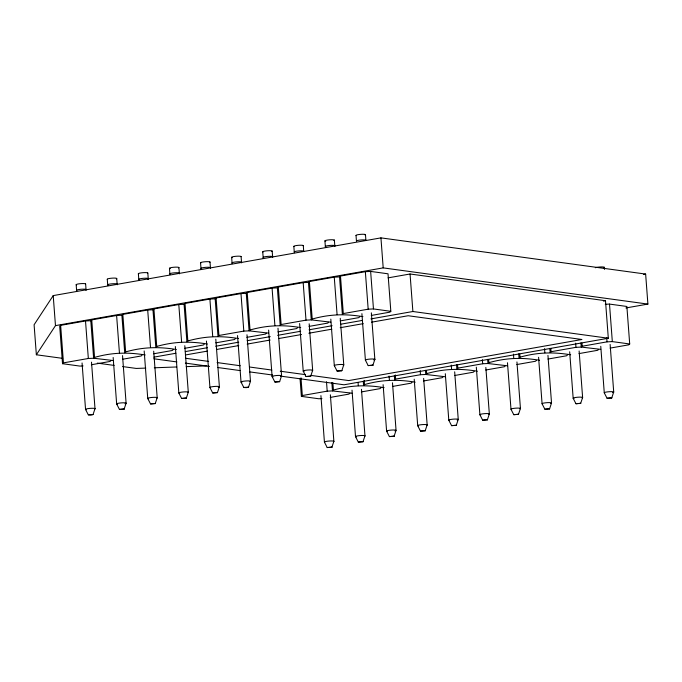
<?xml version="1.0" encoding="UTF-8"?>
<svg xmlns="http://www.w3.org/2000/svg" width="682" height="682" viewBox="0 0 682 682"><rect width="100%" height="100%" fill="white"/><g stroke="black" fill="none" stroke-linecap="round" stroke-linejoin="round"><path stroke-width="1.02" d="M94.951 408.833L93.042 414.571L90.911 415.014L88.345 414.886L85.557 409.464L82.062 362.96M93.042 414.571L88.37 414.792M119.435 409.413L124.158 409.004L119.435 409.413L116.656 403.991L113.161 357.479M150.534 403.932L155.257 403.531L150.534 403.932L147.747 398.51L144.175 350.949M181.625 398.459L186.348 398.049L181.625 398.459L178.837 393.037L175.342 346.524M212.716 392.977L217.439 392.568L212.716 392.977L209.937 387.555L206.441 341.051M250.422 381.451L248.512 387.188L246.381 387.632L243.815 387.504L241.027 382.082L237.532 335.57M248.512 387.188L243.841 387.41M274.906 382.022L279.629 381.613L274.906 382.022L272.118 376.6L268.623 330.097M305.996 376.549L310.719 376.14L305.996 376.549L303.217 371.119L299.637 323.558M337.096 371.068L341.818 370.658L337.096 371.068L334.308 365.646L330.813 319.142M327.207 447.554L331.929 447.145L327.207 447.554L324.427 442.132L320.924 395.628M368.186 365.595L372.909 365.185L368.186 365.595L365.399 360.164L361.903 313.66M358.306 442.081L363.029 441.672L358.306 442.081L355.518 436.651L352.023 390.147M389.396 436.599L394.119 436.19L389.396 436.599L386.609 431.177L383.113 384.674M420.487 431.126L425.21 430.717L420.487 431.126L417.708 425.696L414.204 379.192M456.275 425.329L451.586 425.645L456.309 425.236L458.193 419.592M482.677 420.172L487.4 419.762L482.677 420.172L479.889 414.741L476.317 367.18M513.768 414.69L518.491 414.281L513.768 414.69L510.988 409.268L507.485 362.756M544.867 409.217L549.59 408.808L544.867 409.217L542.079 403.787L538.584 357.283M575.958 403.735L580.68 403.326L575.958 403.735L573.17 398.314L569.675 351.801M607.048 398.262L611.771 397.853L607.048 398.262L604.269 392.832L600.765 346.328M124.133 409.098L126.042 403.36M155.232 403.616L157.141 397.879M186.322 398.143L188.232 392.406M217.413 392.662L219.323 386.924A4.757 0.691 -4.3 0 0 214.25 386.481A4.757 0.691 -4.3 0 0 210.201 387.717M279.603 381.707L281.513 375.97M310.694 376.234L312.603 370.497M341.793 370.752L343.702 365.015M331.904 447.239L333.813 441.501M372.883 365.279L374.793 359.542M362.995 441.766L364.904 436.028M394.094 436.284L396.003 430.547A4.757 0.691 -4.3 0 0 390.317 430.163A4.757 0.691 -4.3 0 0 387.444 431.45M425.184 430.811L427.094 425.074M487.374 419.856L489.284 414.119M518.465 414.375L520.375 408.637M549.556 408.902L551.474 403.164M580.655 403.42L582.564 397.683M611.745 397.947L613.655 392.201M625.914 307.957L647.9 304.087L645.641 274.07L380.94 237.873L53.213 295.604L34.1 324.76L36.359 354.768L62.642 358.365M36.359 354.768L55.472 325.621L53.213 295.604M371.238 315.442L389.891 312.16L390.829 311.316L388.015 273.797L370.641 271.419L365.356 271.675L340.48 276.057L339.542 276.901L334.265 277.148L309.389 281.53L308.452 282.374L303.175 282.629L278.299 287.011L277.361 287.855L272.075 288.102L247.199 292.484L246.262 293.328L240.985 293.584L216.109 297.966L215.171 298.81L209.894 299.057L185.018 303.439L184.08 304.291L178.795 304.539L153.919 308.92L152.981 309.764L147.704 310.012L122.828 314.393L121.89 315.246L116.613 315.493L91.738 319.875L90.8 320.719L85.514 320.966L60.638 325.348L59.701 326.201L62.522 363.711L79.896 366.089L83.068 365.936M62.522 363.711L63.46 362.867L88.336 358.485L93.622 358.238L113.101 360.514M145.249 354.981C127.747 352.074 111.933 352.475 94.559 357.394L93.622 358.238L90.8 320.719M110.987 360.608L110.049 361.46L91.397 364.742M176.348 349.508C158.838 346.592 143.024 346.993 125.65 351.912L124.712 352.756L121.89 315.246M142.086 355.134L141.148 355.978L122.487 359.269M207.439 344.026C189.937 341.119 174.123 341.52 156.741 346.439L155.803 347.283L152.981 309.764M173.177 349.653L172.239 350.505L153.586 353.788M238.53 338.553C221.028 335.638 205.214 336.038 187.84 340.957L186.902 341.801L184.08 304.291M204.268 344.18L203.33 345.024L184.677 348.314M268.572 333.123L249.083 330.847L243.806 331.102L218.931 335.484L217.993 336.328L215.171 298.81M235.367 338.698L234.429 339.542L215.768 342.833M300.719 327.599C283.218 324.683 267.404 325.084 250.021 330.003L249.083 330.847L246.262 293.328M266.457 333.225L265.52 334.069L246.867 337.351M330.761 322.168L311.273 319.892L305.996 320.148L281.12 324.53L280.183 325.374L277.361 287.855M297.548 327.744L296.61 328.588L277.958 331.878M362.909 316.644C345.399 313.729 329.585 314.129 312.211 319.048L311.273 319.892L308.452 282.374M328.647 322.271L327.71 323.115L309.048 326.397M390.829 311.316L373.463 308.937L368.178 309.193L343.302 313.575L342.364 314.419L339.542 276.901M359.738 316.789L358.8 317.633L340.148 320.924M300.054 378.663L301.384 396.378L302.322 395.534L327.198 391.153L332.484 390.905L351.963 393.182M384.119 387.649C366.609 384.742 350.795 385.142 333.421 390.061L332.484 390.905L331.853 382.568M349.857 393.275L348.92 394.119L330.258 397.41M415.21 382.176C397.7 379.26 381.886 379.661 364.512 384.58L363.574 385.424L363.259 381.255M380.948 387.802L380.01 388.646L361.349 391.928M445.244 376.745L425.764 374.469L420.479 374.716L395.603 379.107L394.665 379.951L394.358 375.782M412.039 382.321L411.101 383.165L392.448 386.455M477.4 371.221C459.89 368.306 444.076 368.706 426.702 373.625L425.764 374.469L425.449 370.3M443.138 376.848L442.2 377.692L423.539 380.974M507.434 365.791L487.945 363.515L482.668 363.762L457.793 368.144L456.855 368.996L456.539 364.827M474.229 371.366L473.291 372.21L454.63 375.501M539.581 360.267C522.08 357.351 506.266 357.752 488.892 362.671L487.945 363.515L487.639 359.346M505.319 365.893L504.382 366.737L485.729 370.019M570.681 354.785C553.17 351.869 537.356 352.279 519.982 357.189L519.045 358.041L518.729 353.873M536.419 360.411L535.481 361.255L516.82 364.546M600.714 349.355L581.235 347.078L575.949 347.334L551.073 351.716L550.135 352.56L549.82 348.391M567.509 354.938L566.572 355.782L547.919 359.064M605.275 304.291L609.503 304.087L626.877 306.465L629.699 343.984L612.325 341.605L607.04 341.853L582.172 346.234L581.235 347.078L580.919 342.918M598.6 349.457L597.662 350.301L579.009 353.591M629.699 343.984L628.761 344.828L610.1 348.11M55.472 325.621L383.199 267.881L647.9 304.087M388.032 277.872L410.061 273.993L605.488 300.719L608.31 338.238L344.018 384.793L280.975 376.174M153.825 357.146L175.854 353.259M185.291 351.597L207.319 347.718M215.708 346.243L238.777 342.176M247.165 340.702L270.243 336.635M277.583 335.339L300.66 331.273M309.048 329.798L332.125 325.732M340.514 324.257L362.534 320.378M370.923 318.895L412.883 311.503L608.31 338.238M185.444 354.972L207.405 351.102M216.816 349.44L238.777 345.578M247.14 344.103L270.149 340.045M278.52 338.57L301.521 334.521M308.844 333.234L331.853 329.176M340.216 327.71L363.225 323.652M371.588 322.177L408.186 315.732L581.908 339.491L348.707 380.573L310.804 375.39M643.552 274.445L645.641 274.07M603.391 301.086L605.488 300.719M321.93 398.603L318.758 398.757L301.384 396.378M145.812 368.092L136.247 368.433L122.572 366.566M154.32 367.786L176.647 366.976M186.212 366.635L206.416 365.91M185.513 358.255L208.675 361.417M217.098 362.568L240.26 365.74M249.74 367.035L271.845 370.062M280.268 371.213L305.536 374.665M153.834 358.783L176.953 361.946M185.359 363.097L209.527 366.405M217.933 367.547L239.996 370.565M249.45 371.861L272.57 375.023M97.338 363.114L114.167 365.416M451.586 425.645L448.799 420.223L445.303 373.719M609.503 304.087L612.325 341.605M604.337 267.293L604.491 269.407M610.134 344.453L613.715 392.022M606.733 337.684L607.04 341.853M581.934 343.114L582.172 346.234M579.12 350.991L582.616 397.495M575.634 343.165L575.949 347.334M550.843 348.587L551.073 351.716M547.953 355.407L551.525 402.977M544.543 348.638L544.858 352.807M519.744 354.069L519.982 357.189M516.939 361.946L520.434 408.45M513.452 354.12L513.759 358.289M488.653 359.542L488.892 362.671M485.84 367.419L489.335 413.931M482.353 359.593L482.668 363.762M457.562 365.023L457.793 368.144M454.672 371.843L458.244 419.404M451.262 365.075L451.578 369.243M426.463 370.497L426.702 373.625M423.65 378.374L427.154 424.886M420.172 370.556L420.479 374.716M410.061 273.993L412.883 311.503M395.296 374.938L395.603 379.107M392.482 382.798L396.054 430.359M380.94 237.873L383.199 267.881M389.072 376.029L389.388 380.198M370.641 271.419L373.463 308.937M365.475 234.634L365.867 239.919M371.349 312.85L374.853 359.354M365.356 271.675L368.178 309.193M356.021 235.443L356.422 240.729M364.197 380.411L364.512 384.58M361.469 389.337L364.964 435.841M358.059 382.551L358.297 385.68M340.48 276.057L343.302 313.575M334.376 240.107L334.853 246.449M340.258 318.323L343.754 364.827M334.265 277.148L337.087 314.666M324.93 240.925L325.408 247.268M332.867 382.764L333.421 390.061M330.369 394.81L333.873 441.314M326.499 381.775L327.198 391.153M309.389 281.53L312.211 319.048M303.285 245.588L303.678 250.874M309.168 323.805L312.663 370.309M303.175 282.629L305.996 320.148M293.84 246.398L294.317 252.741M300.992 377.819L302.322 395.534M278.299 287.011L281.12 324.53M272.186 251.061L272.664 257.404M277.992 328.221L281.572 375.782M272.075 288.102L274.897 325.621M262.74 251.88L263.218 258.222M247.199 292.484L250.021 330.003M241.096 256.543L241.573 262.885M246.978 334.76L250.473 381.264M240.985 293.584L243.806 331.102M231.65 257.353L232.127 263.695M216.109 297.966L218.931 335.484M210.005 262.016L210.482 268.358M215.802 339.176L219.382 386.737M209.894 299.057L212.716 336.576M200.559 262.834L201.037 269.177M185.018 303.439L187.84 340.957M178.906 267.497L179.383 273.84M184.788 345.714L188.292 392.218M178.795 304.539L181.617 342.057M169.46 268.307L169.937 274.65M153.919 308.92L156.741 346.439M147.815 272.971L148.292 279.313M153.697 351.187L157.192 397.7M147.704 310.012L150.526 347.53M138.369 273.789L138.847 280.132M122.828 314.393L125.65 351.912M116.724 278.452L117.202 284.795M122.521 355.612L126.102 403.173M116.613 315.493L119.435 353.012M107.279 279.262L107.756 285.605M91.738 319.875L94.559 357.394M85.625 283.925L86.103 290.268M91.507 362.142L95.003 408.654M85.514 320.966L88.336 358.485M76.179 284.744L76.657 291.086M60.638 325.348L63.46 362.867M356.524 241.13A4.757 0.691 -4.3 0 1 360.829 239.979A4.757 0.691 -4.3 0 1 365.902 240.337M325.843 246.748A4.757 0.691 -4.3 0 1 329.73 245.452A4.757 0.691 -4.3 0 1 334.572 246.014M294.249 251.905A4.757 0.691 -4.3 0 1 299.262 250.882A4.757 0.691 -4.3 0 1 303.712 251.291M263.653 257.702A4.757 0.691 -4.3 0 1 267.549 256.406A4.757 0.691 -4.3 0 1 272.391 256.969M232.153 263.039A4.757 0.691 -4.3 0 1 237.072 261.837A4.757 0.691 -4.3 0 1 241.292 262.442M201.463 268.657A4.757 0.691 -4.3 0 1 204.745 267.421A4.757 0.691 -4.3 0 1 210.431 267.728M169.963 273.993A4.757 0.691 -4.3 0 1 174.882 272.791A4.757 0.691 -4.3 0 1 179.11 273.397M138.872 279.467A4.757 0.691 -4.3 0 1 144.405 278.239A4.757 0.691 -4.3 0 1 147.474 279.083M108.182 285.093A4.757 0.691 -4.3 0 1 112.078 283.797A4.757 0.691 -4.3 0 1 116.92 284.351M76.682 290.43A4.757 0.691 -4.3 0 1 81.601 289.228A4.757 0.691 -4.3 0 1 85.83 289.833M138.634 273.942A4.757 0.691 -4.3 0 1 142.683 272.715A4.757 0.691 -4.3 0 1 147.764 273.158M148.582 398.791A4.757 0.691 -4.3 0 1 152.06 397.435A4.757 0.691 -4.3 0 1 156.766 398.083M232.485 257.634A4.757 0.691 -4.3 0 1 235.35 256.338A4.757 0.691 -4.3 0 1 241.044 256.722M241.863 382.355A4.757 0.691 -4.3 0 1 245.341 381.008A4.757 0.691 -4.3 0 1 250.047 381.647M263.013 252.033A4.757 0.691 -4.3 0 1 267.676 250.754A4.757 0.691 -4.3 0 1 271.76 251.445M272.962 376.882A4.757 0.691 -4.3 0 1 273.806 375.884A4.757 0.691 -4.3 0 1 280.2 375.458A4.757 0.691 -4.3 0 1 280.473 376.379M76.452 284.897A4.757 0.691 -4.3 0 1 80.502 283.669A4.757 0.691 -4.3 0 1 85.574 284.113M86.401 409.746A4.757 0.691 -4.3 0 1 89.879 408.39A4.757 0.691 -4.3 0 1 94.576 409.038M294.104 246.56A4.757 0.691 -4.3 0 1 298.153 245.332A4.757 0.691 -4.3 0 1 303.226 245.767M304.053 371.4A4.757 0.691 -4.3 0 1 307.531 370.053A4.757 0.691 -4.3 0 1 312.237 370.693M325.766 241.198A4.757 0.691 -4.3 0 1 329.244 239.851A4.757 0.691 -4.3 0 1 333.95 240.49M334.572 365.808A4.757 0.691 -4.3 0 1 339.244 364.529A4.757 0.691 -4.3 0 1 343.327 365.22M170.295 268.589A4.757 0.691 -4.3 0 1 173.782 267.242A4.757 0.691 -4.3 0 1 178.479 267.881M179.681 393.309A4.757 0.691 -4.3 0 1 183.16 391.962A4.757 0.691 -4.3 0 1 187.857 392.602M356.294 235.605A4.757 0.691 -4.3 0 1 360.957 234.327A4.757 0.691 -4.3 0 1 365.041 235.017M365.671 360.326A4.757 0.691 -4.3 0 1 370.957 359.013A4.757 0.691 -4.3 0 1 373.753 359.943M107.543 279.424A4.757 0.691 -4.3 0 1 112.215 278.145A4.757 0.691 -4.3 0 1 116.29 278.836M117.492 404.264A4.757 0.691 -4.3 0 1 118.336 403.267A4.757 0.691 -4.3 0 1 124.729 402.84A4.757 0.691 -4.3 0 1 125.002 403.761M200.823 262.988A4.757 0.691 -4.3 0 1 205.495 261.718A4.757 0.691 -4.3 0 1 209.57 262.408M218.956 387.129A4.757 0.691 -4.3 0 1 218.283 387.333M395.628 430.751A4.757 0.691 -4.3 0 1 394.963 430.947M480.725 415.023A4.757 0.691 -4.3 0 1 484.211 413.676A4.757 0.691 -4.3 0 1 488.909 414.315M511.253 409.422A4.757 0.691 -4.3 0 1 515.924 408.151A4.757 0.691 -4.3 0 1 519.999 408.842M324.692 442.286A4.757 0.691 -4.3 0 1 329.363 441.015A4.757 0.691 -4.3 0 1 333.438 441.706M542.343 403.949A4.757 0.691 -4.3 0 1 547.629 402.636A4.757 0.691 -4.3 0 1 550.434 403.565M574.005 398.586A4.757 0.691 -4.3 0 1 577.492 397.239A4.757 0.691 -4.3 0 1 582.189 397.887M418.543 425.977A4.757 0.691 -4.3 0 1 422.022 424.63A4.757 0.691 -4.3 0 1 426.719 425.27M595.318 267.728A4.757 0.691 -4.3 0 1 601.618 266.926A4.757 0.691 -4.3 0 1 603.902 267.685M604.533 392.994A4.757 0.691 -4.3 0 1 609.819 391.681A4.757 0.691 -4.3 0 1 612.615 392.61M356.354 436.932A4.757 0.691 -4.3 0 1 359.832 435.585A4.757 0.691 -4.3 0 1 364.538 436.224M449.063 420.376A4.757 0.691 -4.3 0 1 454.348 419.072A4.757 0.691 -4.3 0 1 457.153 419.993"/></g></svg>
